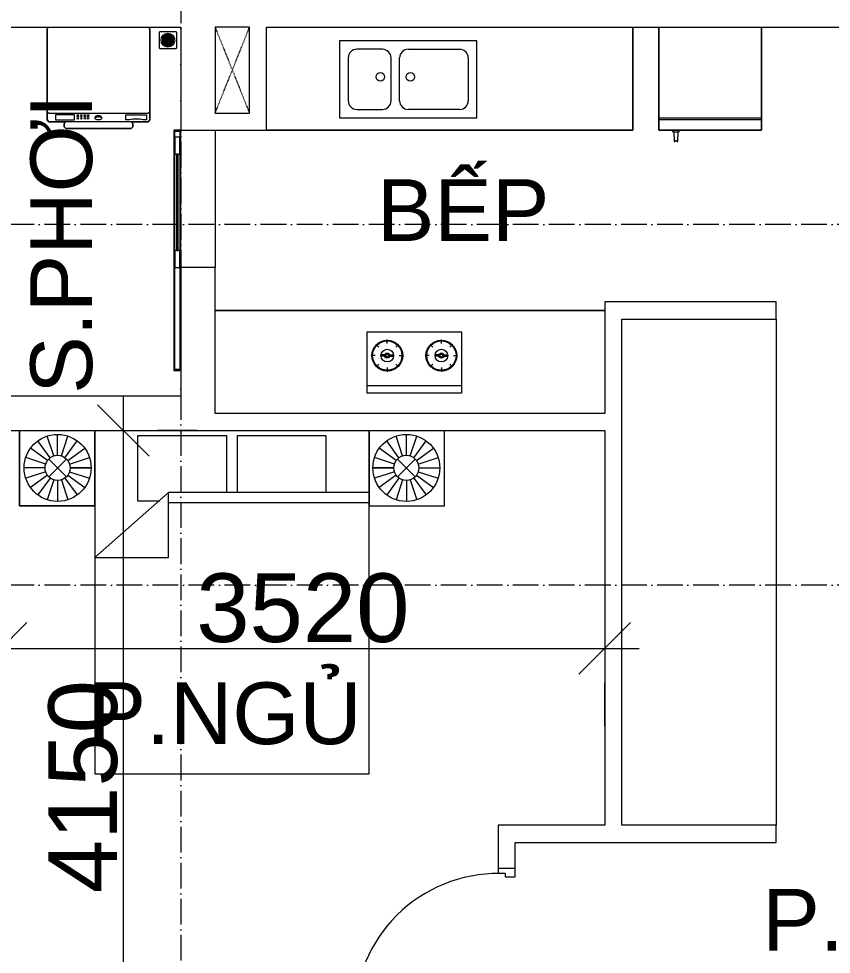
# Model space of a CAD drawing. Header units: millimetres. Extents: x -20144 to 122974, y -38328 to 48263.
# Drawn here: x 86376 to 91113, y 4198 to 9650 of the extents above; entities that cross this region are included whole.
import ezdxf

# ---------------------------------------------------------------- set-up
doc = ezdxf.new("R2010")
doc.units = ezdxf.units.MM
doc.linetypes.add('Dash', pattern=[6.35, 3.175, -3.175])
doc.linetypes.add('Grid Line', pattern=[4.2, 3, -0.6, 0, -0.6])
for name, color, linetype, lineweight in [('A-DETL-GENF', 31, 'Continuous', 5), ('A-DETL-GENF-HDLN', 161, 'Dash', 5), ('CHU', 181, 'Continuous', 5), ('CUA', 31, 'Continuous', 9), ('DIM', 1, 'Continuous', 5), ('NET-CAT', 3, 'Continuous', 15), ('NET-THAY', 2, 'Continuous', 9), ('THIET BI', 44, 'Continuous', 5), ('THIET-BI', 44, 'Continuous', 5), ('TRUC', 225, 'Continuous', 5)]:
    doc.layers.add(name, color=color, linetype=linetype, lineweight=lineweight)
doc.styles.add('Arial_3', font='arial_1.ttf', dxfattribs={"height": 400})
doc.styles.add('Arial_4', font='arial_1.ttf', dxfattribs={"height": 360})
doc.dimstyles.new('Diagonal_-_2mm_Arial', dxfattribs={"dimscale": 304.8, "dimtxt": 408.10376, "dimasz": 0.984252, "dimexe": 0.656168, "dimexo": 4.593176, "dimgap": 0.098425, "dimtad": 1, "dimdec": 0, "dimzin": 0, "dimdsep": 46, "dimtxsty": 'Arial_3', "dimblk1": 'OBLIQUE', "dimblk2": 'OBLIQUE', "dimsah": 1, "dimcen": 0.09, "dimdle": 0.656168, "dimazin": 0, "dimtfac": 1, "dimtdec": 4, "dimtix": 1, "dimtmove": 0, "dimatfit": 3, "dimfxl": 1, "dimtvp": 1, "dimtolj": 1, "dimtzin": 0, "dimlwd": 9, "dimlwe": 9, "dimarcsym": 2})

# ---------------------------------------------------------------- blocks, each defined once
blk = doc.blocks.new('X-BEP1 - X-BEP-1424755-MẶT BẰNG TẦNG 23')
at = {"layer": 'THIET BI'}
for p, q in [((2134.4, 0), (0, 0)), ((0, 0), (0, -600)), ((0, 0), (2134.4, 0)), ((0, -600), (0, 0)), ((908.8, -71.5), (908.8, -521.5)), ((1708.8, -71.5), (908.8, -71.5)), ((1708.8, -521.5), (1708.8, -71.5)), ((1008.8, -121.5), (1308.8, -121.5)), ((1608.8, -121.5), (1458.8, -121.5)), ((958.8, -421.5), (958.8, -171.5)), ((1358.8, -171.5), (1358.8, -421.5)), ((1408.8, -171.5), (1408.8, -421.5)), ((1658.8, -421.5), (1658.8, -171.5)), ((1308.8, -471.5), (1008.8, -471.5)), ((1458.8, -471.5), (1608.8, -471.5)), ((908.8, -521.5), (1708.8, -521.5))]:
    blk.add_line(p, q, dxfattribs=at)
for centre in [(1296.3, -311.5), (1471.3, -311.5)]:
    blk.add_circle(centre, 25, dxfattribs=at)
for centre, start, end in [((1008.8, -171.5), 90, 180), ((1308.8, -171.5), 360, 90), ((1458.8, -171.5), 90, 180), ((1608.8, -171.5), 0, 90), ((1008.8, -421.5), 180, 270), ((1308.8, -421.5), 270, 0), ((1458.8, -421.5), 180, 270), ((1608.8, -421.5), 270, 0)]:
    blk.add_arc(centre, 50, start, end, dxfattribs=at)
blk = doc.blocks.new('X-BEP1 - X-BEP-1424756-MẶT BẰNG TẦNG 23')
at = {"layer": 'THIET BI'}
for p, q in [((835.5, -117.4), (1384.6, -117.4)), ((835.5, -475.7), (835.5, -117.4)), ((1384.6, -162.4), (835.5, -162.4)), ((1384.6, -117.4), (1384.6, -475.7)), ((902.7, -287.3), (886.1, -270.7)), ((952.3, -266.8), (952.3, -243.3)), ((1002, -287.3), (1018.5, -270.7)), ((1218.2, -287.3), (1201.6, -270.7)), ((1267.8, -266.8), (1267.8, -243.3)), ((1317.4, -287.3), (1334, -270.7)), ((882.2, -336.9), (858.7, -336.9)), ((938.2, -332.9), (915.7, -332.9)), ((938.2, -341), (915.7, -341)), ((966.5, -332.9), (989, -332.9)), ((966.5, -341), (989, -341)), ((1022.5, -336.9), (1045.9, -336.9)), ((1197.6, -336.9), (1174.2, -336.9)), ((1253.6, -332.9), (1231.1, -332.9)), ((1253.6, -341), (1231.1, -341)), ((1281.9, -332.9), (1304.4, -332.9)), ((1281.9, -341), (1304.4, -341)), ((1338, -336.9), (1361.4, -336.9)), ((902.7, -386.6), (886.1, -403.1)), ((952.3, -407.1), (952.3, -430.5)), ((1002, -386.6), (1018.5, -403.1)), ((1218.2, -386.6), (1201.6, -403.1)), ((1267.8, -407.1), (1267.8, -430.5)), ((1317.4, -386.6), (1334, -403.1)), ((1384.6, -475.7), (835.5, -475.7)), ((0, -600), (2271.3, -600)), ((2271.3, -600), (0, -600))]:
    blk.add_line(p, q, dxfattribs=at)
for centre, radius in [((952.3, -336.9), 90), ((952.3, -336.9), 85.5), ((1267.8, -336.9), 90), ((1267.8, -336.9), 85.5), ((952.3, -336.9), 36.9), ((952.3, -336.9), 14.7), ((1267.8, -336.9), 36.9), ((1267.8, -336.9), 14.7), ((952.3, -336.9), 8.24), ((1267.8, -336.9), 8.24)]:
    blk.add_circle(centre, radius, dxfattribs=at)
blk = doc.blocks.new('X-TU LANH - X-TU LANH-1305599-MẶT BẰNG TẦNG 23')
at = {"layer": 'THIET BI'}
for p, q in [((-300, 0), (-300, -600)), ((-300, -600), (-300, 0)), ((300, -600), (300, 0)), ((300, 0), (300, -600)), ((300, -530), (-300, -530)), ((300, -540), (-300, -540)), ((-300, -600), (300, -600)), ((300, -600), (-300, -600)), ((-222.5, -600), (-217.5, -610)), ((-217.5, -610), (-182.5, -610)), ((-212.5, -610), (-210.5, -665)), ((-189.5, -665), (-187.5, -610)), ((-182.5, -610), (-177.5, -600)), ((-210.5, -665), (-205.2, -665)), ((-194.8, -665), (-189.5, -665))]:
    blk.add_line(p, q, dxfattribs=at)
blk.add_arc((-200, -667.2), 5.66, 22.4018, 157.5982, dxfattribs=at)
blk = doc.blocks.new('X-MAY GIAT - X-MAY GIAT-1305597-MẶT BẰNG TẦNG 23')
at = {"layer": 'THIET BI'}
for p, q in [((-290, 0), (-300, -10)), ((-300, -10), (-290, 0)), ((300, -10), (290, 0)), ((290, 0), (300, -10)), ((-300, -10), (-300, -540)), ((-300, -540), (-300, -10)), ((300, -540), (300, -10)), ((300, -10), (300, -540)), ((-300, -490), (-290, -500)), ((290, -500), (300, -490)), ((-300, -540), (-290, -550)), ((-290, -550), (-300, -540)), ((-290, -500), (290, -500)), ((-250, -510), (-250, -540)), ((-140, -510), (-250, -510)), ((-250, -540), (-140, -540)), ((-140, -540), (-140, -510)), ((-20, -530), (-20, -525)), ((0, -520), (0, -525)), ((20, -530), (20, -525)), ((160, -510), (280, -510)), ((160, -540), (160, -510)), ((180, -540), (160, -540)), ((280, -540), (260, -540)), ((280, -510), (280, -540)), ((290, -550), (300, -540)), ((300, -540), (290, -550)), ((-290, -550), (-190, -550)), ((-190, -550), (-290, -550)), ((-190, -550), (-200, -560)), ((-200, -560), (-190, -550)), ((-200, -560), (-200, -580)), ((-200, -580), (-200, -560)), ((-200, -580), (-190, -590)), ((-190, -590), (-200, -580)), ((190, -550), (-190, -550)), ((-190, -590), (190, -590)), ((190, -590), (-190, -590)), ((200, -560), (190, -550)), ((190, -550), (290, -550)), ((190, -550), (200, -560)), ((290, -550), (190, -550)), ((190, -590), (200, -580)), ((200, -580), (190, -590)), ((200, -580), (200, -560)), ((200, -560), (200, -580))]:
    blk.add_line(p, q, dxfattribs=at)
blk.add_arc((220, -697.5), 162.5, 75.75, 104.25, dxfattribs=at)
for centre, major_axis in [((-120, -512.5), (5, 0)), ((-120, -522.5), (5, 0)), ((-120, -532.5), (5, 0)), ((-100, -512.5), (5, 0)), ((-100, -522.5), (5, 0)), ((-100, -532.5), (5, 0)), ((-80, -512.5), (5, 0)), ((-80, -522.5), (5, 0)), ((-80, -532.5), (5, 0)), ((-60, -512.5), (-5, 0)), ((-60, -522.5), (-5, 0)), ((-60, -532.5), (-5, 0)), ((0, -530), (-20, 0))]:
    blk.add_ellipse(centre, major_axis=major_axis, ratio=0.5, dxfattribs=at)
blk.add_ellipse((0, -525), major_axis=(-20, 0), ratio=0.5, start_param=3.141593, end_param=6.283185, dxfattribs=at)
blk = doc.blocks.new('CUA PHONG NGU - Type 1-1365721-MẶT BẰNG TẦNG 23')
at = {"layer": 'CUA'}
for p, q in [((-317.5, 890.3), (-277.5, 890.3)), ((-317.5, 52.3), (-317.5, 890.3)), ((-277.5, 890.3), (-277.5, 52.3)), ((-277.5, 52.3), (-317.5, 52.3))]:
    blk.add_line(p, q, dxfattribs=at)
at = {"layer": 'CUA', "lineweight": 5}
for p, q in [((-318.5, 52.3), (-348.5, 52.3)), ((-318.5, 11.3), (-318.5, 52.3)), ((-298.5, 11.3), (-318.5, 11.3)), ((-298.5, -47.7), (-298.5, 11.3)), ((521.5, 11.3), (501.5, 11.3)), ((501.5, 11.3), (501.5, -47.7)), ((551.5, 52.3), (521.5, 52.3)), ((521.5, 52.3), (521.5, 11.3)), ((-348.5, -47.7), (-298.5, -47.7)), ((501.5, -47.7), (551.5, -47.7))]:
    blk.add_line(p, q, dxfattribs=at)
blk.add_arc((-317.5, 52.3), 838, 359.5, 90, dxfattribs=at)
blk = doc.blocks.new('X-GIUONG1 - X-GIUONG-V116-MẶT BẰNG TẦNG 23')
at = {"layer": 'THIET BI'}
for p, q in [((-1239, 0), (-1239, -439)), ((-1239, -439), (-1239, 0)), ((-1039.2, -147.8), (-1076.9, -31.8)), ((-1016.6, -144.2), (-1016.6, -22.2)), ((-993.9, -147.8), (-956.3, -31.8)), ((-800, -439), (-800, 0)), ((-800, 0), (-800, -2000)), ((-800, 0), (-800, -439)), ((-800, 0), (-800, -2000)), ((-550, -30), (-550, -410)), ((-30, -30), (-550, -30)), ((-30, -360), (-30, -30)), ((30, -30), (30, -360)), ((550, -30), (30, -30)), ((550, -360), (550, -30)), ((800, 0), (800, -439)), ((800, -2000), (800, 0)), ((800, 0), (800, -439)), ((800, -2000), (800, 0)), ((993.9, -147.8), (956.3, -31.8)), ((1016.6, -144.2), (1016.6, -22.2)), ((1039.2, -147.8), (1076.9, -31.8)), ((1239, -439), (1239, 0)), ((1239, -439), (1239, 0)), ((-1075.8, -174.4), (-1174.4, -102.7)), ((-1059.6, -158.2), (-1131.2, -59.5)), ((-973.5, -158.2), (-901.9, -59.5)), ((-957.4, -174.4), (-858.7, -102.7)), ((957.4, -174.4), (858.7, -102.7)), ((973.5, -158.2), (901.9, -59.5)), ((1059.6, -158.2), (1131.2, -59.5)), ((1075.8, -174.4), (1174.4, -102.7)), ((-1086.1, -194.8), (-1202.1, -157.1)), ((-947, -194.8), (-831, -157.1)), ((947, -194.8), (831, -157.1)), ((1086.1, -194.8), (1202.1, -157.1)), ((-1089.7, -217.4), (-1211.7, -217.4)), ((-1068.3, -269.1), (-964.8, -165.6)), ((-1068.3, -165.6), (-964.8, -269.1)), ((-943.4, -217.4), (-821.4, -217.4)), ((-821.4, -217.4), (-943.4, -217.4)), ((943.4, -217.4), (821.4, -217.4)), ((821.4, -217.4), (943.4, -217.4)), ((1068.3, -269.1), (964.8, -165.6)), ((1068.3, -165.6), (964.8, -269.1)), ((1089.7, -217.4), (1211.7, -217.4)), ((-1086.1, -240), (-1202.1, -277.7)), ((-1075.8, -260.4), (-1174.4, -332.1)), ((-957.4, -260.4), (-858.7, -332.1)), ((-947, -240), (-831, -277.7)), ((947, -240), (831, -277.7)), ((957.4, -260.4), (858.7, -332.1)), ((1075.8, -260.4), (1174.4, -332.1)), ((1086.1, -240), (1202.1, -277.7)), ((-1059.6, -276.6), (-1131.2, -375.2)), ((-1039.2, -287), (-1076.9, -402.9)), ((-1016.6, -290.5), (-1016.6, -412.5)), ((-993.9, -287), (-956.3, -402.9)), ((-973.5, -276.6), (-901.9, -375.2)), ((973.5, -276.6), (901.9, -375.2)), ((993.9, -287), (956.3, -402.9)), ((1016.6, -290.5), (1016.6, -412.5)), ((1039.2, -287), (1076.9, -402.9)), ((1059.6, -276.6), (1131.2, -375.2)), ((-370, -360), (-800, -740)), ((-370, -740), (-370, -360)), ((800, -360), (-370, -360)), ((-550, -410), (-420, -410)), ((-370, -420), (800, -420)), ((-1239, -439), (-800, -439)), ((-800, -439), (-1239, -439)), ((800, -439), (1239, -439)), ((800, -439), (1239, -439)), ((-800, -740), (-370, -740)), ((-800, -2000), (800, -2000)), ((-800, -2000), (800, -2000))]:
    blk.add_line(p, q, dxfattribs=at)
for centre, radius in [((-1016.6, -217.4), 195.1), ((1016.6, -217.4), 195.1), ((-1016.6, -217.4), 73.2), ((1016.6, -217.4), 73.2)]:
    blk.add_circle(centre, radius, dxfattribs=at)
blk = doc.blocks.new('CUA SAN PHOI LUA1 - CUA SAN PHOI LUA 800-1384257-MẶT BẰNG TẦNG 23')
at = {"layer": 'CUA'}
for p, q in [((-360, -100), (-400, -100)), ((-400, -100), (-400, -140)), ((-395, -135), (-395, -105)), ((-395, -105), (-360, -105)), ((-360, -105), (-360, -100)), ((-260, -105), (-360, -105)), ((-360, -105), (-360, -135)), ((-260, -135), (-260, -105)), ((-260, -105), (300, -105)), ((400, -105), (300, -105)), ((300, -105), (300, -135)), ((400, -135), (400, -105)), ((400, -105), (960, -105)), ((960, -100), (960, -105)), ((960, -105), (995, -105)), ((995, -105), (995, -135)), ((1000, -140), (1000, -100)), ((-400, -140), (-360, -140)), ((-360, -135), (-395, -135)), ((-360, -135), (-260, -135)), ((-360, -140), (-360, -135)), ((-360, -140), (960, -140)), ((300, -115), (-260, -115)), ((-260, -115), (-260, -125)), ((-260, -125), (300, -125)), ((300, -135), (-260, -135)), ((300, -125), (300, -115)), ((300, -135), (400, -135)), ((960, -135), (400, -135)), ((995, -135), (960, -135)), ((960, -135), (960, -140)), ((960, -140), (1000, -140))]:
    blk.add_line(p, q, dxfattribs=at)
blk = doc.blocks.new('X-PHEU - X-PHEU-1231512-MẶT BẰNG TẦNG 23')
at = {"layer": 'THIET-BI'}
for p, q in [((25, 29), (25, 121)), ((29, 125), (121, 125)), ((67.5, 39.8), (67.5, 110.2)), ((72.5, 110.9), (72.5, 78.1)), ((77.5, 78.1), (77.5, 110.9)), ((82.5, 110.2), (82.5, 39.8)), ((125, 121), (125, 29)), ((42.5, 90.5), (42.5, 59.5)), ((47.5, 51.8), (47.5, 98.2)), ((52.5, 103.1), (52.5, 46.9)), ((57.5, 43.5), (57.5, 106.5)), ((62.5, 108.8), (62.5, 41.2)), ((72.5, 71.9), (72.5, 39.1)), ((77.5, 39.1), (77.5, 71.9)), ((87.5, 41.2), (87.5, 108.8)), ((92.5, 106.5), (92.5, 43.5)), ((97.5, 46.9), (97.5, 103.1)), ((102.5, 98.2), (102.5, 51.8)), ((107.5, 59.5), (107.5, 90.5)), ((121, 25), (29, 25))]:
    blk.add_line(p, q, dxfattribs=at)
blk.add_circle((75, 75), 40, dxfattribs=at)
for centre, radius, start, end in [((29, 121), 4, 90, 180), ((75, 75), 36, 102.0247, 110.3175), ((75, 75), 36, 90, 93.9821), ((75, 75), 36, 86.0179, 90), ((75, 75), 36, 69.6825, 77.9753), ((121, 121), 4, 0, 90), ((75, 75), 36, 139.8082, 154.5256), ((75, 75), 36, 205.4744, 220.1918), ((75, 75), 36, 119.0853, 128.6822), ((75, 75), 4, 128.6822, 231.3178), ((75, 75), 4, 308.6822, 51.3178), ((75, 75), 36, 51.3178, 60.9147), ((75, 75), 36, 25.4744, 40.1918), ((75, 75), 36, 319.8082, 334.5256), ((29, 29), 4, 180, 270), ((75, 75), 36, 231.3178, 240.9147), ((75, 75), 36, 249.6825, 257.9753), ((75, 75), 36, 266.0179, 270), ((75, 75), 36, 270, 273.9821), ((75, 75), 36, 282.0247, 290.3175), ((75, 75), 36, 299.0853, 308.6822), ((121, 29), 4, 270, 360)]:
    blk.add_arc(centre, radius, start, end, dxfattribs=at)
blk = doc.blocks.new('Family1 - Family1 2-1425496-MẶT BẰNG TẦNG 23')
at = {"layer": 'A-DETL-GENF'}
for p, q in [((200, 500), (0, 500)), ((0, 500), (0, 0)), ((200, 0), (200, 500)), ((0, 0), (200, 0))]:
    blk.add_line(p, q, dxfattribs=at)
at = {"layer": 'A-DETL-GENF-HDLN'}
for p, q in [((0, 500), (200, 0.8)), ((0, 0), (200, 499.2))]:
    blk.add_line(p, q, dxfattribs=at)
blk = doc.blocks.new('_Oblique')
at = {"color": 0, "linetype": 'ByBlock', "lineweight": -2}
blk.add_line((-0.5, -0.5), (0.5, 0.5), dxfattribs=at)
blk = doc.blocks.new('*D754')
at = {"layer": 'Defpoints', "color": 0, "transparency": 16777216}
for p in [(89792.3, 6927.3), (86272.5, 6192.8), (89792.3, 5980.7)]:
    blk.add_point(p, dxfattribs=at)
at = {"layer": 'DIM', "color": 0, "lineweight": 9, "transparency": 16777216}
for p, q in [((86072.5, 5980.7), (89992.3, 5980.7)), ((86272.5, 4792.8), (86272.5, 5780.7)), ((89792.3, 5527.3), (89792.3, 5780.7))]:
    blk.add_line(p, q, dxfattribs=at)
at = {"layer": 'DIM', "color": 0, "lineweight": 9, "transparency": 16777216, "xscale": 300, "yscale": 300, "zscale": 300, "rotation": 180}
blk.add_blockref('_Oblique', (86272.5, 5980.7), dxfattribs=at)
at = {"layer": 'DIM', "color": 0, "lineweight": 9, "transparency": 16777216, "xscale": 300, "yscale": 300, "zscale": 300}
blk.add_blockref('_Oblique', (89792.3, 5980.7), dxfattribs=at)
at = {"layer": 'DIM', "color": 0, "lineweight": 9, "transparency": 16777216, "insert": (88032.4, 6215), "char_height": 400, "attachment_point": 5, "style": 'Arial_3'}
blk.add_mtext('\\A1;3520', dxfattribs=at)
blk = doc.blocks.new('*D755')
at = {"layer": 'Defpoints', "color": 0, "transparency": 16777216}
for p in [(86014.6, 7249.9), (86986, 7249.9), (86421, 3100.1)]:
    blk.add_point(p, dxfattribs=at)
at = {"layer": 'DIM', "color": 0, "lineweight": 9, "transparency": 16777216}
for p, q in [((86986, 2900.1), (86986, 7449.9)), ((87414.6, 7249.9), (87186, 7249.9)), ((87821, 3100.1), (87186, 3100.1))]:
    blk.add_line(p, q, dxfattribs=at)
at = {"layer": 'DIM', "color": 0, "lineweight": 9, "transparency": 16777216, "xscale": 300, "yscale": 300, "zscale": 300}
for p, rotation in [((86986, 7249.9), 90), ((86986, 3100.1), 270)]:
    blk.add_blockref('_Oblique', p, dxfattribs=dict(at, rotation=rotation))
at = {"layer": 'DIM', "color": 0, "lineweight": 9, "transparency": 16777216, "insert": (86751.8, 5175), "char_height": 400, "attachment_point": 5, "rotation": 90, "style": 'Arial_3'}
blk.add_mtext('\\A1;4150', dxfattribs=at)

msp = doc.modelspace()

# ---------------------------------------------------------------- linework, layer by layer
at = {"layer": 'NET-CAT'}
for p, q in [((86071.5, 9600), (87321, 9600)), ((87321, 9600), (87321, 8999.9)), ((87821, 9000), (87821, 9600)), ((87821, 9600), (92298.4, 9600)), ((87321, 8999.9), (87521, 8999.9)), ((87521, 9000), (87821, 9000)), ((87521, 8199.9), (87321, 8199.9)), ((87321, 8199.9), (87321, 7449.9)), ((87521, 7349.9), (87521, 8199.9)), ((89792.3, 7999.9), (89792.3, 7349.9)), ((90792.3, 7999.9), (89792.3, 7999.9)), ((90792.3, 7899.9), (90792.3, 7999.9)), ((89892.3, 4949.9), (89892.3, 7899.9)), ((89892.3, 7899.9), (90792.3, 7899.9)), ((87321, 7449.9), (86071.5, 7449.9)), ((89792.3, 7349.9), (87521, 7349.9)), ((86271.5, 7249.9), (87321, 7249.9)), ((87321, 7249.9), (87521, 7249.9)), ((87521, 7249.9), (89792.3, 7249.9)), ((89792.3, 7249.9), (89792.3, 4949.9)), ((89792.3, 4949.9), (89171, 4949.9)), ((89171, 4949.9), (89171, 4700)), ((90792.3, 4949.9), (89892.3, 4949.9)), ((90792.3, 4849.9), (90792.3, 4949.9)), ((89271, 4849.9), (90792.3, 4849.9)), ((89271, 4700), (89271, 4849.9)), ((89171, 4700), (89271, 4700))]:
    msp.add_line(p, q, dxfattribs=at)
at = {"layer": 'NET-THAY'}
for p, q in [((87521, 8999.9), (87521, 8199.9)), ((87321, 8199.9), (87321, 8959.9))]:
    msp.add_line(p, q, dxfattribs=at)
at = {"layer": 'THIET-BI'}
msp.add_lwpolyline([(90792.3, 7899.9), (90792.3, 4949.9)], dxfattribs=at)
at = {"layer": 'TRUC', "linetype": 'Grid Line', "ltscale": 50}
for p, q in [((87321.5, 43599.9), (87321.5, -4500.1)), ((119871.5, 8449.9), (62463.9, 8449.9)), ((119871.5, 6349.9), (64778.6, 6349.9))]:
    msp.add_line(p, q, dxfattribs=at)

# ---------------------------------------------------------------- block references
at = {"layer": 'A-DETL-GENF'}
msp.add_blockref('Family1 - Family1 2-1425496-MẶT BẰNG TẦNG 23', (87521, 9100), dxfattribs=at)
at = {"layer": 'CUA'}
for name, p, rotation in [('CUA SAN PHOI LUA1 - CUA SAN PHOI LUA 800-1384257-MẶT BẰNG TẦNG 23', (87421, 8599.9), 269.9999999999996), ('CUA PHONG NGU - Type 1-1365721-MẶT BẰNG TẦNG 23', (89223.3, 4148.5), 89.99999999999953)]:
    msp.add_blockref(name, p, dxfattribs=dict(at, rotation=rotation))
at = {"layer": 'THIET BI'}
for name, p in [('X-MAY GIAT - X-MAY GIAT-1305597-MẶT BẰNG TẦNG 23', (86841, 9600)), ('X-TU LANH - X-TU LANH-1305599-MẶT BẰNG TẦNG 23', (90407.3, 9600)), ('X-GIUONG1 - X-GIUONG-V116-MẶT BẰNG TẦNG 23', (87619.2, 7249.9))]:
    msp.add_blockref(name, p, dxfattribs=at)
at = {"layer": 'THIET BI', "rotation": 180}
for name, p in [('X-BEP1 - X-BEP-1424755-MẶT BẰNG TẦNG 23', (89955.5, 9000)), ('X-BEP1 - X-BEP-1424756-MẶT BẰNG TẦNG 23', (89792.3, 7349.9))]:
    msp.add_blockref(name, p, dxfattribs=at)
at = {"layer": 'THIET-BI', "rotation": 180}
msp.add_blockref('X-PHEU - X-PHEU-1231512-MẶT BẰNG TẦNG 23', (87321, 9600), dxfattribs=at)

# ---------------------------------------------------------------- texts
at = {"layer": 'CHU', "color": 7, "insert": (86443.9, 9208.7), "char_height": 360, "width": 1710.94, "attachment_point": 3, "rotation": 90, "line_spacing_factor": 0.936439, "style": 'Arial_4'}
msp.add_mtext('\\pt2540.0016,5079.9996,7620.0012,10159.9992,12700.0008,15239.9988,17780.0004,20319.9984,22860,25400.0016,27939.9996,30480.0012,33019.9992,35560.0008,38099.9988,40640.0004,43179.9984,45720,48260.0016,50799.9996,53340.0012,55879.9992,58420.0008,60959.9988,63500.0004,66039.9984,68580,71120.0016,73659.9996,76200.0012,78739.9992,81280.0008;S.PHƠI', dxfattribs=at)
at = {"layer": 'CHU', "color": 7, "char_height": 360, "attachment_point": 3, "line_spacing_factor": 0.936439, "style": 'Arial_4'}
for s, insert, width in [('\\pt2540.0016,5079.9996,7620.0012,10159.9992,12700.0008,15239.9988,17780.0004,20319.9984,22860,25400.0016,27939.9996,30480.0012,33019.9992,35560.0008,38099.9988,40640.0004,43179.9984,45720,48260.0016,50799.9996,53340.0012,55879.9992,58420.0008,60959.9988,63500.0004,66039.9984,68580,71120.0016,73659.9996,76200.0012,78739.9992,81280.0008;BẾP', (89469.9, 8714.7), 1001.92), ('\\pt2540.0016,5079.9996,7620.0012,10159.9992,12700.0008,15239.9988,17780.0004,20319.9984,22860,25400.0016,27939.9996,30480.0012,33019.9992,35560.0008,38099.9988,40640.0004,43179.9984,45720,48260.0016,50799.9996,53340.0012,55879.9992,58420.0008,60959.9988,63500.0004,66039.9984,68580,71120.0016,73659.9996,76200.0012,78739.9992,81280.0008;P.NGỦ', (88375.6, 5782.7), 1577.62), ('\\pt2540.0016,5079.9996,7620.0012,10159.9992,12700.0008,15239.9988,17780.0004,20319.9984,22860,25400.0016,27939.9996,30480.0012,33019.9992,35560.0008,38099.9988,40640.0004,43179.9984,45720,48260.0016,50799.9996,53340.0012,55879.9992,58420.0008,60959.9988,63500.0004,66039.9984,68580,71120.0016,73659.9996,76200.0012,78739.9992,81280.0008;P.KHÁCH', (92946.4, 4579), 2217.96)]:
    msp.add_mtext(s, dxfattribs=dict(at, insert=insert, width=width))

# ---------------------------------------------------------------- dimensions: what is measured, and where the dimension line sits
at = {"layer": 'DIM', "lineweight": 9}
dim = msp.add_linear_dim(base=(86986, 7249.9), p1=(86421, 3100.1), p2=(86014.6, 7249.9), angle=90, dimstyle='Diagonal_-_2mm_Arial', override={"dimpost": '<>', "dimfxl": 3399.958772}, dxfattribs=at)
dim.commit()
dim.dimension.update_dxf_attribs({"geometry": '*D755', "text_midpoint": (86751.8, 5175)})
dim = msp.add_linear_dim(base=(89792.3, 5980.7), p1=(86272.5, 6192.8), p2=(89792.3, 6927.3), dimstyle='Diagonal_-_2mm_Arial', override={"dimpost": '<>', "dimfxl": 2900.004626}, dxfattribs=at)
dim.commit()
dim.dimension.update_dxf_attribs({"geometry": '*D754', "text_midpoint": (88032.4, 6215)})

doc.saveas('drawing.dxf')
